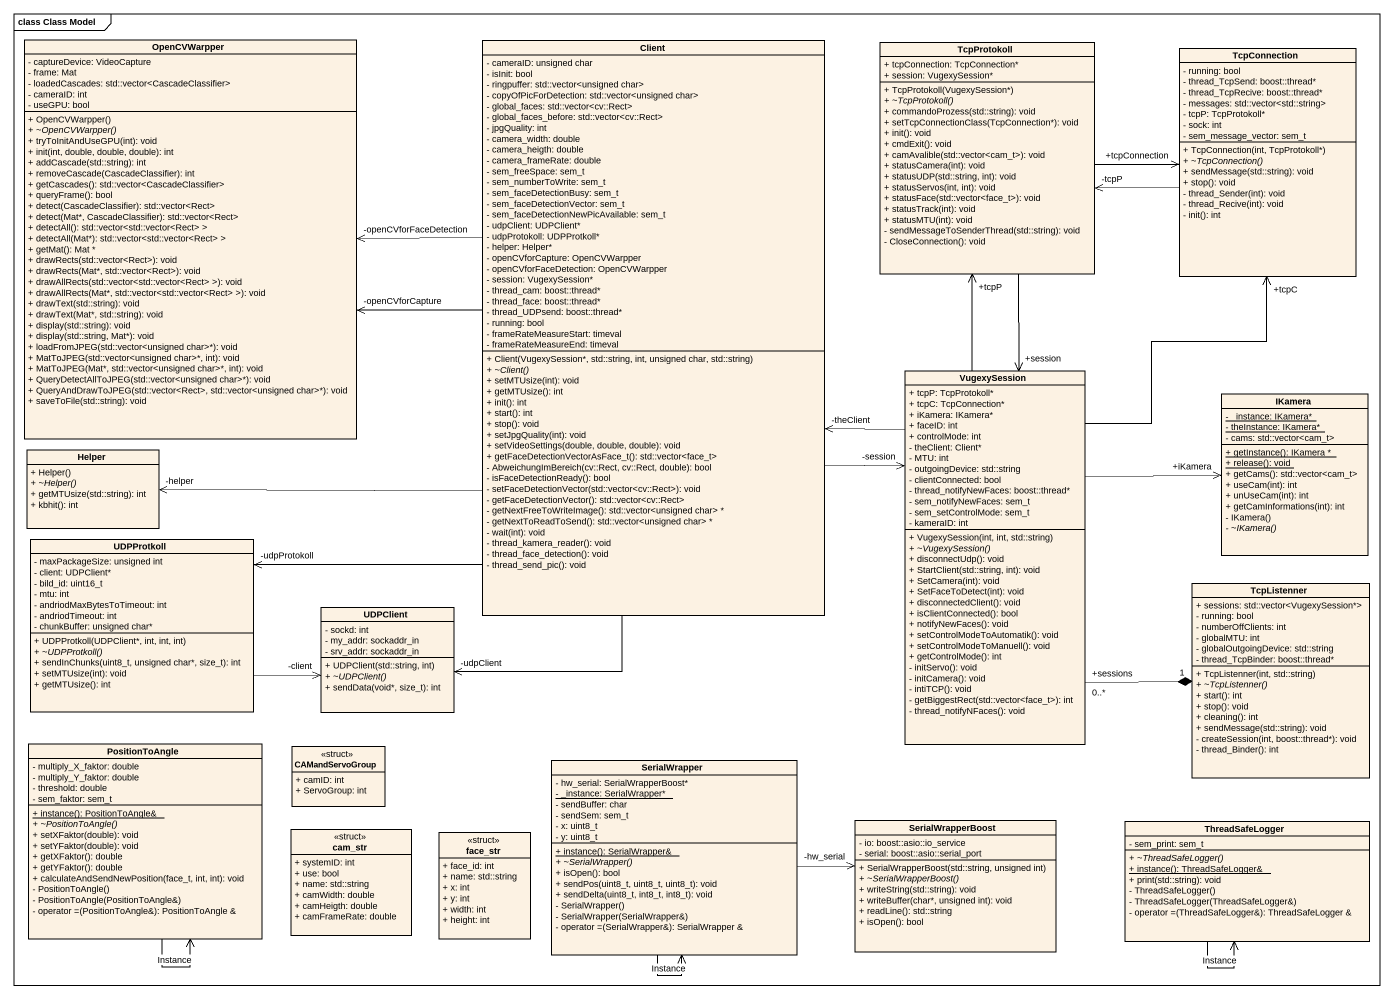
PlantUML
@startuml
mainframe class Class Model
hide circle
hide empty members
skinparam classAttributeIconSize 0
class OpenCVWarpper {
  - captureDevice: VideoCapture
  - frame: Mat
  - loadedCascades: std::vector<CascadeClassifier>
  - cameraID: int
  - useGPU: bool
  + OpenCVWarpper()
  {abstract} + ~OpenCVWarpper()
  + tryToInitAndUseGPU(int): void
  + init(int, double, double, double): int
  + addCascade(std::string): int
  + removeCascade(CascadeClassifier): int
  + getCascades(): std::vector<CascadeClassifier>
  + queryFrame(): bool
  + detect(CascadeClassifier): std::vector<Rect>
  + detect(Mat*, CascadeClassifier): std::vector<Rect>
  + detectAll(): std::vector<std::vector<Rect> >
  + detectAll(Mat*): std::vector<std::vector<Rect> >
  + getMat(): Mat *
  + drawRects(std::vector<Rect>): void
  + drawRects(Mat*, std::vector<Rect>): void
  + drawAllRects(std::vector<std::vector<Rect> >): void
  + drawAllRects(Mat*, std::vector<std::vector<Rect> >): void
  + drawText(std::string): void
  + drawText(Mat*, std::string): void
  + display(std::string): void
  + display(std::string, Mat*): void
  + loadFromJPEG(std::vector<unsigned char>*): void
  + MatToJPEG(std::vector<unsigned char>*, int): void
  + MatToJPEG(Mat*, std::vector<unsigned char>*, int): void
  + QueryDetectAllToJPEG(std::vector<unsigned char>*): void
  + QueryAndDrawToJPEG(std::vector<Rect>, std::vector<unsigned char>*): void
  + saveToFile(std::string): void
}
class Client {
  - cameraID: unsigned char
  - isInit: bool
  - ringpuffer: std::vector<unsigned char>
  - copyOfPicForDetection: std::vector<unsigned char>
  - global_faces: std::vector<cv::Rect>
  - global_faces_before: std::vector<cv::Rect>
  - jpgQuality: int
  - camera_width: double
  - camera_heigth: double
  - camera_frameRate: double
  - sem_freeSpace: sem_t
  - sem_numberToWrite: sem_t
  - sem_faceDetectionBusy: sem_t
  - sem_faceDetectionVector: sem_t
  - sem_faceDetectionNewPicAvailable: sem_t
  - udpClient: UDPClient*
  - udpProtokoll: UDPProtkoll*
  - helper: Helper*
  - openCVforCapture: OpenCVWarpper
  - openCVforFaceDetection: OpenCVWarpper
  - session: VugexySession*
  - thread_cam: boost::thread*
  - thread_face: boost::thread*
  - thread_UDPsend: boost::thread*
  - running: bool
  - frameRateMeasureStart: timeval
  - frameRateMeasureEnd: timeval
  + Client(VugexySession*, std::string, int, unsigned char, std::string)
  {abstract} + ~Client()
  + setMTUsize(int): void
  + getMTUsize(): int
  + init(): int
  + start(): int
  + stop(): void
  + setJpgQuality(int): void
  + setVideoSettings(double, double, double): void
  + getFaceDetectionVectorAsFace_t(): std::vector<face_t>
  - AbweichungImBereich(cv::Rect, cv::Rect, double): bool
  - isFaceDetectionReady(): bool
  - setFaceDetectionVector(std::vector<cv::Rect>): void
  - getFaceDetectionVector(): std::vector<cv::Rect>
  - getNextFreeToWriteImage(): std::vector<unsigned char> *
  - getNextToReadToSend(): std::vector<unsigned char> *
  - wait(int): void
  - thread_kamera_reader(): void
  - thread_face_detection(): void
  - thread_send_pic(): void
}
class TcpProtokoll {
  + tcpConnection: TcpConnection*
  + session: VugexySession*
  + TcpProtokoll(VugexySession*)
  {abstract} + ~TcpProtokoll()
  + commandoProzess(std::string): void
  + setTcpConnectionClass(TcpConnection*): void
  + init(): void
  + cmdExit(): void
  + camAvalible(std::vector<cam_t>): void
  + statusCamera(int): void
  + statusUDP(std::string, int): void
  + statusServos(int, int): void
  + statusFace(std::vector<face_t>): void
  + statusTrack(int): void
  + statusMTU(int): void
  - sendMessageToSenderThread(std::string): void
  - CloseConnection(): void
}
class TcpConnection {
  - running: bool
  - thread_TcpSend: boost::thread*
  - thread_TcpRecive: boost::thread*
  - messages: std::vector<std::string>
  - tcpP: TcpProtokoll*
  - sock: int
  - sem_message_vector: sem_t
  + TcpConnection(int, TcpProtokoll*)
  {abstract} + ~TcpConnection()
  + sendMessage(std::string): void
  + stop(): void
  - thread_Sender(int): void
  - thread_Recive(int): void
  - init(): int
}
class VugexySession {
  + tcpP: TcpProtokoll*
  + tcpC: TcpConnection*
  + iKamera: IKamera*
  + faceID: int
  + controlMode: int
  - theClient: Client*
  - MTU: int
  - outgoingDevice: std::string
  - clientConnected: bool
  - thread_notifyNewFaces: boost::thread*
  - sem_notifyNewFaces: sem_t
  - sem_setControlMode: sem_t
  - kameraID: int
  + VugexySession(int, int, std::string)
  {abstract} + ~VugexySession()
  + disconnectUdp(): void
  + StartClient(std::string, int): void
  + SetCamera(int): void
  + SetFaceToDetect(int): void
  + disconnectedClient(): void
  + isClientConnected(): bool
  + notifyNewFaces(): void
  + setControlModeToAutomatik(): void
  + setControlModeToManuell(): void
  + getControlMode(): int
  - initServo(): void
  - initCamera(): void
  - intiTCP(): void
  - getBiggestRect(std::vector<face_t>): int
  - thread_notifyNFaces(): void
}
class IKamera {
  {static} - _instance: IKamera*
  {static} - theInstance: IKamera*
  - cams: std::vector<cam_t>
  {static} + getInstance(): IKamera *
  {static} + release(): void
  + getCams(): std::vector<cam_t>
  + useCam(int): int
  + unUseCam(int): int
  + getCamInformations(int): int
  - IKamera()
  {abstract} - ~IKamera()
}
class Helper {
  + Helper()
  {abstract} + ~Helper()
  + getMTUsize(std::string): int
  + kbhit(): int
}
class UDPProtkoll {
  - maxPackageSize: unsigned int
  - client: UDPClient*
  - bild_id: uint16_t
  - mtu: int
  - andriodMaxBytesToTimeout: int
  - andriodTimeout: int
  - chunkBuffer: unsigned char*
  + UDPProtkoll(UDPClient*, int, int, int)
  {abstract} + ~UDPProtkoll()
  + sendInChunks(uint8_t, unsigned char*, size_t): int
  + setMTUsize(int): void
  + getMTUsize(): int
}
class UDPClient {
  - sockd: int
  - my_addr: sockaddr_in
  - srv_addr: sockaddr_in
  + UDPClient(std::string, int)
  {abstract} + ~UDPClient()
  + sendData(void*, size_t): int
}
class TcpListenner {
  + sessions: std::vector<VugexySession*>
  - running: bool
  - numberOffClients: int
  - globalMTU: int
  - globalOutgoingDevice: std::string
  - thread_TcpBinder: boost::thread*
  + TcpListenner(int, std::string)
  {abstract} + ~TcpListenner()
  + start(): int
  + stop(): void
  + cleaning(): int
  + sendMessage(std::string): void
  - createSession(int, boost::thread*): void
  - thread_Binder(): int
}
class PositionToAngle {
  - multiply_X_faktor: double
  - multiply_Y_faktor: double
  - threshold: double
  - sem_faktor: sem_t
  {static} + instance(): PositionToAngle&
  {abstract} + ~PositionToAngle()
  + setXFaktor(double): void
  + setYFaktor(double): void
  + getXFaktor(): double
  + getYFaktor(): double
  + calculateAndSendNewPosition(face_t, int, int): void
  - PositionToAngle()
  - PositionToAngle(PositionToAngle&)
  - operator =(PositionToAngle&): PositionToAngle &
}
class CAMandServoGroup <<struct>> {
  + camID: int
  + ServoGroup: int
}
class SerialWrapper {
  - hw_serial: SerialWrapperBoost*
  {static} - _instance: SerialWrapper*
  - sendBuffer: char
  - sendSem: sem_t
  - x: uint8_t
  - y: uint8_t
  {static} + instance(): SerialWrapper&
  {abstract} + ~SerialWrapper()
  + isOpen(): bool
  + sendPos(uint8_t, uint8_t, uint8_t): void
  + sendDelta(uint8_t, int8_t, int8_t): void
  - SerialWrapper()
  - SerialWrapper(SerialWrapper&)
  - operator =(SerialWrapper&): SerialWrapper &
}
class cam_str <<struct>> {
  + systemID: int
  + use: bool
  + name: std::string
  + camWidth: double
  + camHeigth: double
  + camFrameRate: double
}
class face_str <<struct>> {
  + face_id: int
  + name: std::string
  + x: int
  + y: int
  + width: int
  + height: int
}
class SerialWrapperBoost {
  - io: boost::asio::io_service
  - serial: boost::asio::serial_port
  + SerialWrapperBoost(std::string, unsigned int)
  {abstract} + ~SerialWrapperBoost()
  + writeString(std::string): void
  + writeBuffer(char*, unsigned int): void
  + readLine(): std::string
  + isOpen(): bool
}
class ThreadSafeLogger {
  - sem_print: sem_t
  {abstract} + ~ThreadSafeLogger()
  {static} + instance(): ThreadSafeLogger&
  + print(std::string): void
  - ThreadSafeLogger()
  - ThreadSafeLogger(ThreadSafeLogger&)
  - operator =(ThreadSafeLogger&): ThreadSafeLogger &
}
Client -left-> "-openCVforFaceDetection" OpenCVWarpper
Client -left-> "-openCVforCapture" OpenCVWarpper
Client --> "-session" VugexySession
Client -left-> "-helper" Helper
Client -left-> "-udpProtokoll" UDPProtkoll
Client --> "-udpClient" UDPClient
TcpProtokoll -right-> "+tcpConnection" TcpConnection
TcpProtokoll --> "+session" VugexySession
TcpConnection -left-> "-tcpP" TcpProtokoll
VugexySession -up-> "-theClient" Client
VugexySession -up-> "+tcpP" TcpProtokoll
VugexySession -up-> "+tcpC" TcpConnection
VugexySession -right-> "+iKamera" IKamera
VugexySession "+sessions\n0..*" -right-* "1" TcpListenner
UDPProtkoll -right-> "-client" UDPClient
PositionToAngle --> PositionToAngle : Instance
SerialWrapper --> SerialWrapper : Instance
SerialWrapper -right-> "-hw_serial" SerialWrapperBoost
ThreadSafeLogger --> ThreadSafeLogger : Instance
@enduml
